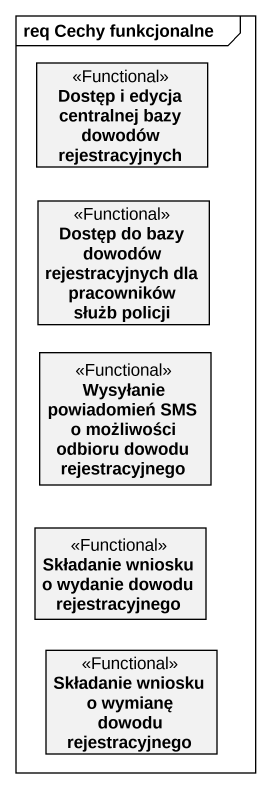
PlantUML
@startuml
mainframe req Cechy funkcjonalne
hide circle
hide empty members
class "Dostęp i edycja centralnej bazy dowodów rejestracyjnych" as Dostęp_i_edycja_centralnej <<Functional>>
class "Dostęp do bazy dowodów rejestracyjnych dla pracowników służb policji" as Dostęp_do_bazy_dowodów <<Functional>>
class "Wysyłanie powiadomień SMS o możliwości odbioru dowodu rejestracyjnego" as Wysyłanie_powiadomień_SMS_o <<Functional>>
class "Składanie wniosku o wydanie dowodu rejestracyjnego" as Składanie_wniosku_o_wydanie <<Functional>>
class "Składanie wniosku o wymianę dowodu rejestracyjnego" as Składanie_wniosku_o_wymianę <<Functional>>
@enduml
